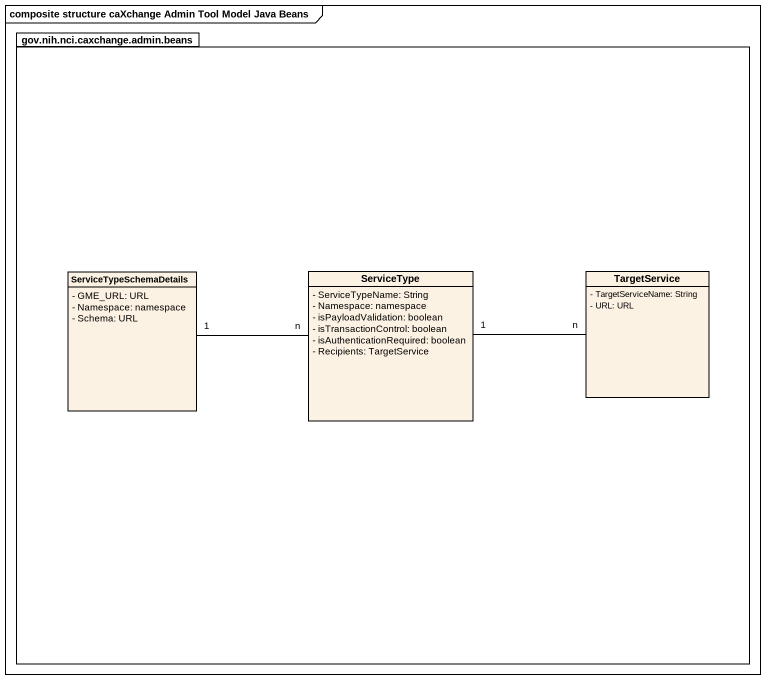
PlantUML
@startuml
mainframe composite structure caXchange Admin Tool Model Java Beans
hide circle
hide empty members
skinparam classAttributeIconSize 0
package "gov.nih.nci.caxchange.admin.beans" as gov_nih_nci_caxchange_admin {
  class ServiceTypeSchemaDetails {
    - GME_URL: URL
    - Namespace: namespace
    - Schema: URL
  }
  class ServiceType {
    - ServiceTypeName: String
    - Namespace: namespace
    - isPayloadValidation: boolean
    - isTransactionControl: boolean
    - isAuthenticationRequired: boolean
    - Recipients: TargetService
  }
  class TargetService {
    - TargetServiceName: String
    - URL: URL
  }
}
ServiceTypeSchemaDetails "1" -right- "n" ServiceType
ServiceType "1" -right- "n" TargetService
@enduml
